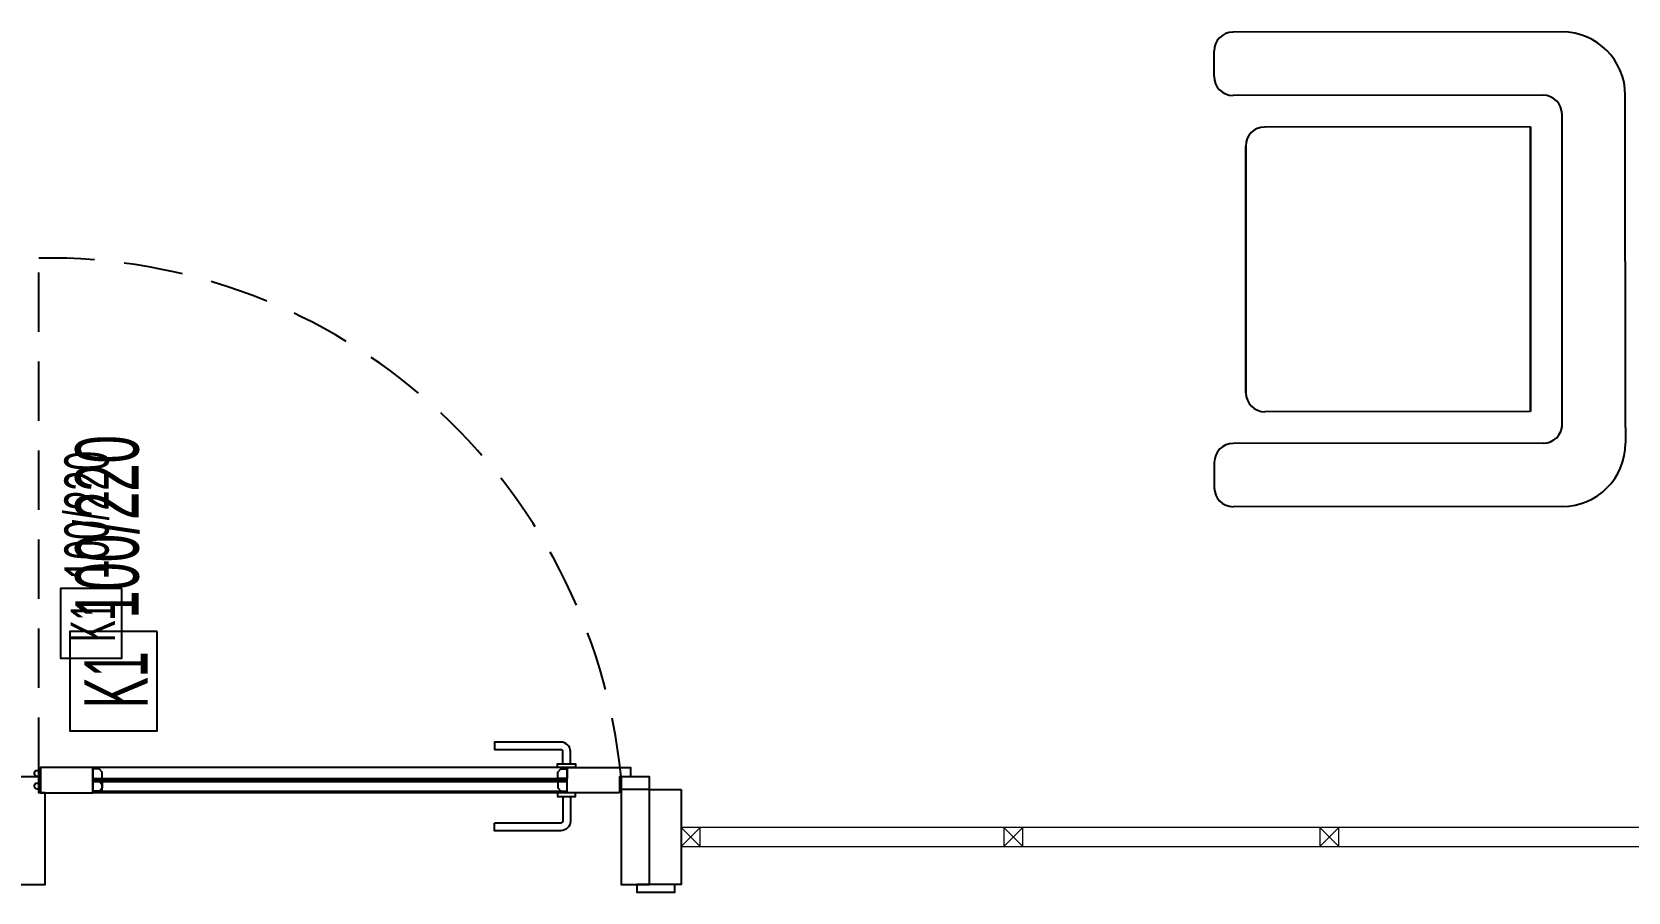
# Model space of a CAD drawing. Header units: centimetres. Extents: x 681015 to 688218, y 3995806 to 4004619.
# Drawn here: x 683536.4 to 683788.7, y 4003011.5 to 4003147.4 of the extents above; entities that cross this region are included whole.
import ezdxf
from ezdxf.enums import TextEntityAlignment as Align

# ---------------------------------------------------------------- set-up
doc = ezdxf.new("R2010")
doc.units = ezdxf.units.CM
doc.header["$LTSCALE"] = 100
doc.header["$MEASUREMENT"] = 0
doc.linetypes.add('HIDDEN2', pattern=[0.1875, 0.125, -0.0625])
for name, color, linetype in [('A-PROFİL', 3, 'Continuous'), ('A-TEFRİŞ 2', 35, 'Continuous'), ('DUV', 4, 'Continuous'), ('kapi', 2, 'Continuous'), ('NOTASYON', 7, 'Continuous')]:
    doc.layers.add(name, color=color, linetype=linetype)
for name, color, linetype, lineweight in [('no3_kutu profil gorunus', 8, 'Continuous', 0), ('no3_kutuprofil kesit', 74, 'Continuous', 18), ('no3_mobilya aydınlatma', 50, 'Continuous', 13)]:
    doc.layers.add(name, color=color, linetype=linetype, lineweight=lineweight)
doc.styles.add('SIMPLEX', font='turkce.shx', dxfattribs={"width": 0.65, "height": 10})

# ---------------------------------------------------------------- blocks, each defined once
blk = doc.blocks.new('NOT-1')
at = {"layer": 'NOTASYON'}
blk.add_lwpolyline([(15.71, 13.8), (15.71, 0), (0, 0), (0, 13.8)], close=True, dxfattribs=at)
at = {"layer": 'NOTASYON', "style": 'SIMPLEX', "width": 0.55}
for tag, p in [('ISIM', (1.77, -1.37)), ('BOYUT', (17.74, -1.37))]:
    blk.add_attdef(tag, text='', height=10, dxfattribs=at).set_placement(p, align=Align.BOTTOM_LEFT)
blk = doc.blocks.new('vdfv')
at = {"layer": 'no3_kutu profil gorunus'}
blk.add_lwpolyline([(686283.78, 4060120.84), (686283.78, 4060117.84), (686438.78, 4060117.84), (686438.78, 4060120.84)], close=True, dxfattribs=at)
at = {"layer": 'no3_kutuprofil kesit'}
for points in [[(686286.78, 4060120.84), (686283.78, 4060120.84), (686283.78, 4060117.84), (686286.78, 4060117.84), (686286.78, 4060120.84), (686283.78, 4060117.84), (686286.78, 4060117.84), (686283.78, 4060120.84)], [(686337.8, 4060120.84), (686334.8, 4060120.84), (686334.8, 4060117.84), (686337.8, 4060117.84), (686337.8, 4060120.84), (686334.8, 4060117.84), (686337.8, 4060117.84), (686334.8, 4060120.84)], [(686387.74, 4060120.84), (686384.74, 4060120.84), (686384.74, 4060117.84), (686387.74, 4060117.84), (686387.74, 4060120.84), (686384.74, 4060117.84), (686387.74, 4060117.84), (686384.74, 4060120.84)], [(686438.78, 4060120.84), (686435.78, 4060120.84), (686435.78, 4060117.84), (686438.78, 4060117.84), (686438.78, 4060120.84), (686435.78, 4060117.84), (686438.78, 4060117.84), (686435.78, 4060120.84)]]:
    blk.add_lwpolyline(points, dxfattribs=at)

msp = doc.modelspace()

# ---------------------------------------------------------------- linework, layer by layer
at = {"layer": 'A-PROFİL', "lineweight": -2}
msp.add_lwpolyline([(683639.04, 4003027.71), (683639.04, 4003012.71), (683634.04, 4003012.71), (683634.04, 4003027.71)], close=True, dxfattribs=at)
msp.add_lwpolyline([(683639.04, 4003027.71), (683639.04, 4003012.71), (683634.04, 4003012.71), (683634.04, 4003027.71)], close=True, dxfattribs=at)
msp.add_lwpolyline([(683639.04, 4003027.71), (683639.04, 4003012.71), (683634.04, 4003012.71), (683634.04, 4003027.71)], close=True, dxfattribs=at)
at = {"layer": 'A-TEFRİŞ 2'}
for p, q in [((683778.25, 4003147.44), (683726.25, 4003147.41)), ((683723.26, 4003140.41), (683723.26, 4003144.41)), ((683775.26, 4003137.44), (683726.26, 4003137.41)), ((683788.29, 4003084.95), (683788.26, 4003137.45)), ((683773.26, 4003132.44), (683731.26, 4003132.41)), ((683773.26, 4003132.44), (683731.26, 4003132.41)), ((683773.29, 4003087.44), (683773.26, 4003132.44)), ((683773.26, 4003132.44), (683773.29, 4003087.44)), ((683778.29, 4003084.94), (683778.26, 4003134.44)), ((683728.29, 4003090.41), (683728.26, 4003129.41)), ((683728.26, 4003129.41), (683728.29, 4003090.41)), ((683773.29, 4003087.44), (683731.29, 4003087.41)), ((683773.29, 4003087.44), (683731.29, 4003087.41)), ((683778.29, 4003084.94), (683778.29, 4003085.44)), ((683788.29, 4003084.95), (683788.29, 4003082.45)), ((683775.29, 4003082.44), (683726.29, 4003082.41)), ((683723.3, 4003079.41), (683723.3, 4003075.41)), ((683778.3, 4003072.44), (683726.3, 4003072.41))]:
    msp.add_line(p, q, dxfattribs=at)
for centre, radius, start, end in [((683726.26, 4003144.41), 3, 90.0352, 180.0352), ((683778.26, 4003137.44), 10, 0.0352, 90.0352), ((683726.26, 4003140.41), 3, 180.0352, 270.0352), ((683775.26, 4003134.44), 3, 0.0352, 90.0352), ((683731.26, 4003129.41), 3, 90.0352, 180.0352), ((683731.26, 4003129.41), 3, 90.0352, 180.0352), ((683731.29, 4003090.41), 3, 180.0352, 270.0352), ((683731.29, 4003090.41), 3, 180.0352, 270.0352), ((683775.29, 4003085.44), 3, 270.0352, 0.0352), ((683726.3, 4003079.41), 3, 90.0352, 180.0352), ((683778.29, 4003082.44), 10, 270.0352, 0.0352), ((683726.3, 4003075.41), 3, 180.0352, 270.0352)]:
    msp.add_arc(centre, radius, start, end, dxfattribs=at)
at = {"layer": 'DUV', "lineweight": -2}
for q in [(683634.04, 4003027.71), (683634.04, 4003027.71), (683634.04, 4003025.71)]:
    msp.add_line((683634.04, 4003012.71), q, dxfattribs=at)
at = {"layer": 'kapi', "linetype": 'HIDDEN2', "ltscale": 0.75}
msp.add_lwpolyline([(683537.54, 4003029.71), (683537.54, 4003111.7, -0.389764), (683629.54, 4003029.71)], format="xyb", dxfattribs=at)
at = {"layer": 'kapi'}
for points in [[(683621.54, 4003031.78), (683621.54, 4003033.71, 0.414214), (683620.04, 4003035.21), (683609.54, 4003035.21), (683609.54, 4003034.01)], [(683620.34, 4003031.78), (683620.34, 4003033.71, 0.414214), (683620.04, 4003034.01), (683609.54, 4003034.01)], [(683621.54, 4003026.63), (683621.54, 4003022.71, -0.414214), (683620.04, 4003021.21), (683609.54, 4003021.21), (683609.54, 4003022.41)], [(683620.34, 4003026.63), (683620.34, 4003022.71, -0.414214), (683620.04, 4003022.41), (683609.54, 4003022.41)], [(683620.34, 4003026.63), (683620.34, 4003022.71, -0.414214), (683620.04, 4003022.41), (683609.54, 4003022.41)], [(683621.54, 4003026.63), (683621.54, 4003022.71, -0.414214), (683620.04, 4003021.21), (683609.54, 4003021.21), (683609.54, 4003022.41)]]:
    msp.add_lwpolyline(points, format="xyb", dxfattribs=at)
for points in [[(683546.04, 4003027.21), (683546.04, 4003031.21), (683537.79, 4003031.21), (683537.79, 4003027.21)], [(683546.04, 4003027.21), (683546.04, 4003031.21), (683537.79, 4003031.21), (683537.79, 4003027.21)], [(683619.51, 4003031.21), (683619.51, 4003031.78), (683622.36, 4003031.78), (683622.36, 4003031.21)], [(683619.51, 4003031.21), (683619.51, 4003031.78), (683622.36, 4003031.78), (683622.36, 4003031.21)], [(683629.29, 4003027.21), (683621.04, 4003027.21), (683621.04, 4003031.21), (683631.04, 4003031.21), (683631.04, 4003029.71), (683629.29, 4003029.71), (683629.29, 4003027.21)], [(683629.29, 4003027.21), (683621.04, 4003027.21), (683621.04, 4003031.21), (683631.04, 4003031.21), (683631.04, 4003029.71), (683629.29, 4003029.71), (683629.29, 4003027.21)], [(683537.54, 4003029.71), (683534.04, 4003029.71), (683534.04, 4003012.71), (683538.54, 4003012.71), (683538.54, 4003027.21), (683537.54, 4003027.21)], [(683537.54, 4003029.71), (683534.04, 4003029.71), (683534.04, 4003012.71), (683538.54, 4003012.71), (683538.54, 4003027.21), (683537.54, 4003027.21)], [(683546.04, 4003030.96), (683546.04, 4003029.46), (683547.54, 4003029.46), (683547.54, 4003030.46), (683547.04, 4003030.96)], [(683546.04, 4003030.96), (683546.04, 4003029.46), (683547.54, 4003029.46), (683547.54, 4003030.46), (683547.04, 4003030.96)], [(683546.04, 4003027.46), (683546.04, 4003028.96), (683547.54, 4003028.96), (683547.54, 4003027.96), (683547.04, 4003027.46)], [(683546.04, 4003027.46), (683546.04, 4003028.96), (683547.54, 4003028.96), (683547.54, 4003027.96), (683547.04, 4003027.46)], [(683546.04, 4003028.96), (683546.04, 4003027.46), (683547.54, 4003027.46), (683547.54, 4003028.46), (683547.04, 4003028.96)], [(683621.04, 4003030.96), (683621.04, 4003029.46), (683619.54, 4003029.46), (683619.54, 4003030.46), (683620.04, 4003030.96)], [(683621.04, 4003030.96), (683621.04, 4003029.46), (683619.54, 4003029.46), (683619.54, 4003030.46), (683620.04, 4003030.96)], [(683621.04, 4003027.46), (683621.04, 4003028.96), (683619.54, 4003028.96), (683619.54, 4003027.96), (683620.04, 4003027.46)], [(683634.04, 4003012.71), (683634.04, 4003029.71), (683629.54, 4003029.71), (683629.54, 4003012.71)], [(683634.04, 4003012.71), (683634.04, 4003029.71), (683629.54, 4003029.71), (683629.54, 4003012.71)], [(683619.51, 4003027.21), (683619.51, 4003026.63), (683622.36, 4003026.63), (683622.36, 4003027.21)], [(683619.51, 4003027.21), (683619.51, 4003026.63), (683622.36, 4003026.63), (683622.36, 4003027.21)], [(683634.04, 4003012.71), (683634.04, 4003027.71), (683629.54, 4003027.71), (683629.54, 4003012.71)], [(683632.04, 4003012.71), (683632.04, 4003011.51), (683638.04, 4003011.51), (683638.04, 4003012.71)]]:
    msp.add_lwpolyline(points, close=True, dxfattribs=at)
for points in [[(683621.04, 4003031.21), (683546.04, 4003031.21)], [(683621.04, 4003031.21), (683546.04, 4003031.21)], [(683546.04, 4003029.46), (683621.04, 4003029.46)], [(683546.04, 4003029.46), (683621.04, 4003029.46)], [(683621.04, 4003029.21), (683546.04, 4003029.21)], [(683546.04, 4003028.96), (683621.04, 4003028.96)], [(683546.04, 4003028.96), (683621.04, 4003028.96)], [(683546.04, 4003027.46), (683621.04, 4003027.46)], [(683621.04, 4003027.21), (683546.04, 4003027.21)], [(683621.04, 4003027.21), (683546.04, 4003027.21)]]:
    msp.add_lwpolyline(points, dxfattribs=at)
for centre in [(683537.31, 4003030.25), (683537.31, 4003030.25), (683537.31, 4003028.25)]:
    msp.add_circle(centre, 0.484, dxfattribs=at)

# ---------------------------------------------------------------- block references
at = {"layer": 'no3_mobilya aydınlatma', "color": 7}
msp.add_blockref('vdfv', (-2644.75, -57099.13), dxfattribs=at)
at = {"layer": 'NOTASYON'}
ref = msp.add_blockref('NOT-1', (683542.43, 4003036.97), dxfattribs=dict(at, xscale=-1, rotation=270))
ref.add_attrib('BOYUT', '100/220', dxfattribs={"height": 10, "rotation": 90, "style": 'SIMPLEX', "width": 0.6}).set_placement((683556.3, 4003054.71), align=Align.BOTTOM_LEFT)
ref.add_attrib('ISIM', 'K1', dxfattribs={"height": 10, "rotation": 90, "style": 'SIMPLEX', "width": 0.55}).set_placement((683557.73, 4003040.57), align=Align.BOTTOM_LEFT)
ref = msp.add_blockref('NOT-1', (683540.97, 4003048.49), dxfattribs=dict(at, xscale=-0.6999999999534339, yscale=0.7000000001862645, zscale=0.7, rotation=270))
ref.add_attrib('BOYUT', '100/220', dxfattribs={"height": 7, "rotation": 90, "style": 'SIMPLEX', "width": 0.6}).set_placement((683550.67, 4003060.91), align=Align.BOTTOM_LEFT)
ref.add_attrib('ISIM', 'K1', dxfattribs={"height": 7, "rotation": 90, "style": 'SIMPLEX', "width": 0.55}).set_placement((683551.67, 4003051.01), align=Align.BOTTOM_LEFT)
ref = msp.add_blockref('NOT-1', (683540.97, 4003048.49), dxfattribs=dict(at, xscale=-0.6999999999534339, yscale=0.7000000001862645, zscale=0.7, rotation=270))
ref.add_attrib('BOYUT', '100/220', dxfattribs={"height": 7, "rotation": 90, "style": 'SIMPLEX', "width": 0.6}).set_placement((683550.67, 4003060.91), align=Align.BOTTOM_LEFT)
ref.add_attrib('ISIM', 'K1', dxfattribs={"height": 7, "rotation": 90, "style": 'SIMPLEX', "width": 0.55}).set_placement((683551.67, 4003051.01), align=Align.BOTTOM_LEFT)

doc.saveas('drawing.dxf')
